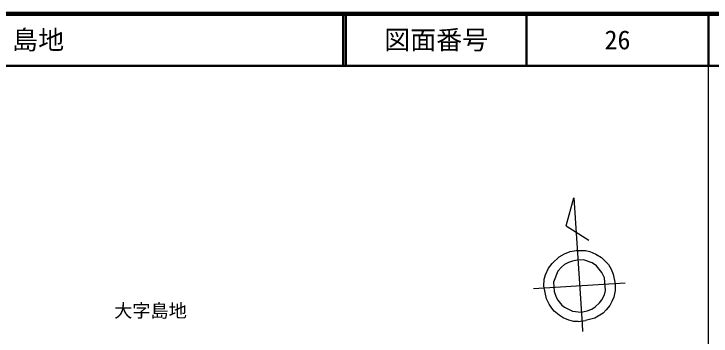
# Model space of a CAD drawing. Units: millimetres, scale not verified. Extents: x 40000 to 680000, y 20000 to 380000.
# Drawn here: x 445373 to 579500, y 317938 to 380000 of the extents above; entities that cross this region are included whole.
import ezdxf
from ezdxf.enums import TextEntityAlignment as Align

# ---------------------------------------------------------------- set-up
doc = ezdxf.new("R2010")
doc.units = ezdxf.units.MM
doc.header["$LTSCALE"] = 1000
for name, color, linetype, lineweight in [('M-BGD', 7, 'Continuous', 25), ('M-TTL', 2, 'Continuous', 140), ('M-TTL-BAND', 7, 'Continuous', 25), ('M-TTL-LINE', 7, 'Continuous', 50)]:
    doc.layers.add(name, color=color, linetype=linetype, lineweight=lineweight)
doc.layers.add('M-BMK-HTXT', color=7, linetype='Continuous')
doc.layers.add('M-TTL-TXT', color=7, linetype='Continuous')
doc.styles.add('ＭＳ ゴシック', font='')
doc.styles.get('ＭＳ ゴシック').set_extended_font_data('MS Gothic')

msp = doc.modelspace()

# ---------------------------------------------------------------- linework, layer by layer
at = {"layer": 'M-BGD'}
for p, q in [((551630, 339147), (553069, 344565)), ((553069, 344565), (554678, 320266)), ((551630, 339147), (556015, 336411)), ((551291, 333813), (552392, 334236)), ((552392, 334236), (553577, 334405)), ((553577, 334405), (555355, 334405)), ((555355, 334405), (556202, 334236)), ((556202, 334236), (557302, 333728)), ((548920, 331950), (550275, 333220)), ((550275, 333220), (551291, 333813)), ((557302, 333728), (558403, 333051)), ((558403, 333051), (559080, 332458)), ((548243, 331019), (548920, 331950)), ((551291, 331696), (550698, 331188)), ((552053, 332119), (551291, 331696)), ((552815, 332373), (552053, 332119)), ((553746, 332543), (552815, 332373)), ((554932, 332627), (553746, 332543)), ((556625, 332035), (554932, 332627)), ((557472, 331442), (556625, 332035)), ((558488, 330172), (557472, 331442)), ((559080, 332458), (559758, 331696)), ((559758, 331696), (560266, 330849)), ((547650, 329749), (548243, 331019)), ((550021, 330426), (549174, 328309)), ((550698, 331188), (550021, 330426)), ((558996, 329156), (558488, 330172)), ((560266, 330849), (560689, 329833)), ((547312, 327547), (547396, 328902)), ((547396, 328902), (547650, 329749)), ((559165, 326701), (558996, 329156)), ((560689, 329833), (561028, 327971)), ((562975, 328140), (545364, 327039)), ((547820, 325092), (547312, 327547)), ((549174, 328309), (549344, 326531)), ((561028, 327971), (561028, 326701)), ((549344, 326531), (549682, 325431)), ((558996, 325854), (559165, 326701)), ((561028, 326701), (560774, 325431)), ((548328, 324076), (547820, 325092)), ((549682, 325431), (550021, 324838)), ((550021, 324838), (550783, 323907)), ((558064, 324330), (558488, 324923)), ((558488, 324923), (558996, 325854)), ((560774, 325431), (560435, 324584)), ((548836, 323314), (548328, 324076)), ((549344, 322721), (548836, 323314)), ((550783, 323907), (551291, 323483)), ((551291, 323483), (552815, 322721)), ((556540, 323145), (557218, 323568)), ((557218, 323568), (558064, 324330)), ((560012, 323822), (559334, 322975)), ((560435, 324584), (560012, 323822)), ((550275, 321959), (549344, 322721)), ((551037, 321451), (550275, 321959)), ((552815, 322721), (554508, 322552)), ((554508, 322552), (555694, 322806)), ((555694, 322806), (556540, 323145)), ((558742, 322383), (557133, 321367)), ((559334, 322975), (558742, 322383)), ((552138, 321028), (551037, 321451)), ((553069, 320774), (552138, 321028)), ((553916, 320774), (553069, 320774)), ((553916, 320774), (555355, 320943)), ((557133, 321367), (555355, 320943)), ((554678, 320266), (554762, 318827))]:
    msp.add_line(p, q, dxfattribs=at)
at = {"layer": 'M-TTL'}
msp.add_line((680000, 380000), (40000, 380000), dxfattribs=at)
at = {"layer": 'M-TTL-BAND'}
msp.add_line((579000, 20000), (579000, 370000), dxfattribs=at)
at = {"layer": 'M-TTL-LINE'}
for p, q in [((508747, 380000), (508747, 370000)), ((509247, 380000), (509247, 370000)), ((543997, 380000), (543997, 370000)), ((579000, 380000), (579000, 370000)), ((40000, 370000), (680000, 370000))]:
    msp.add_line(p, q, dxfattribs=at)

# ---------------------------------------------------------------- texts
at = {"layer": 'M-BMK-HTXT', "style": 'ＭＳ ゴシック'}
msp.add_text('大字島地', height=2566, dxfattribs=at).set_placement((464654, 320770), align=Align.BOTTOM_LEFT)
at = {"layer": 'M-TTL-TXT', "style": 'ＭＳ ゴシック'}
msp.add_text('山口市徳地山畑\u3000島地', height=3666, dxfattribs=at).set_placement((405024, 375000), align=Align.MIDDLE_LEFT)
for s, p in [('図面番号', (526622, 375000)), ('26', (561497, 375000))]:
    msp.add_text(s, height=3666, dxfattribs=at).set_placement(p, align=Align.MIDDLE_CENTER)

doc.saveas('drawing.dxf')
